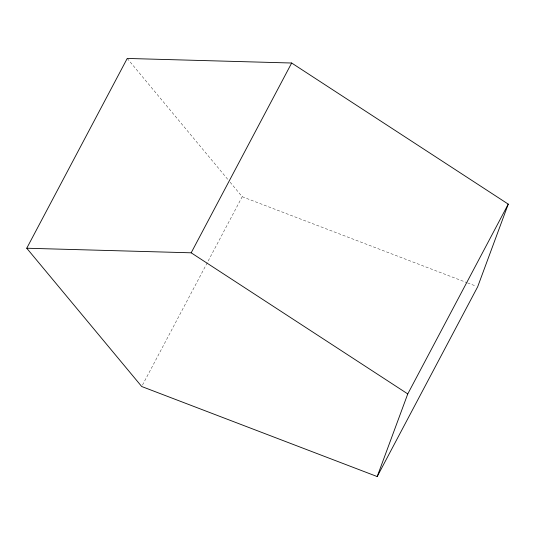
<?xml version="1.0" encoding="UTF-8"?>
<svg xmlns="http://www.w3.org/2000/svg" width="535" height="535" viewBox="0 0 535 535"><rect width="100%" height="100%" fill="white"/><g stroke="black" fill="none" stroke-linecap="round" stroke-linejoin="round"><path stroke-width="0.4" stroke-dasharray="2.67 2.01" d="M142.497 385.039L242.201 196.726L228.9 180.723M242.201 196.726L466.767 282.594M467.543 282.895L476.123 286.171M127.236 58.442L228.365 180.081"/><path stroke-width="0.8" d="M377.195 476.558L407.764 393.92L508.25 204.129L291.662 63.016L127.236 58.442L26.75 248.233L141.715 386.517L377.195 476.558L477.681 286.767L508.25 204.129M26.75 248.233L191.176 252.808L291.662 63.016M191.176 252.808L407.764 393.92"/></g></svg>
